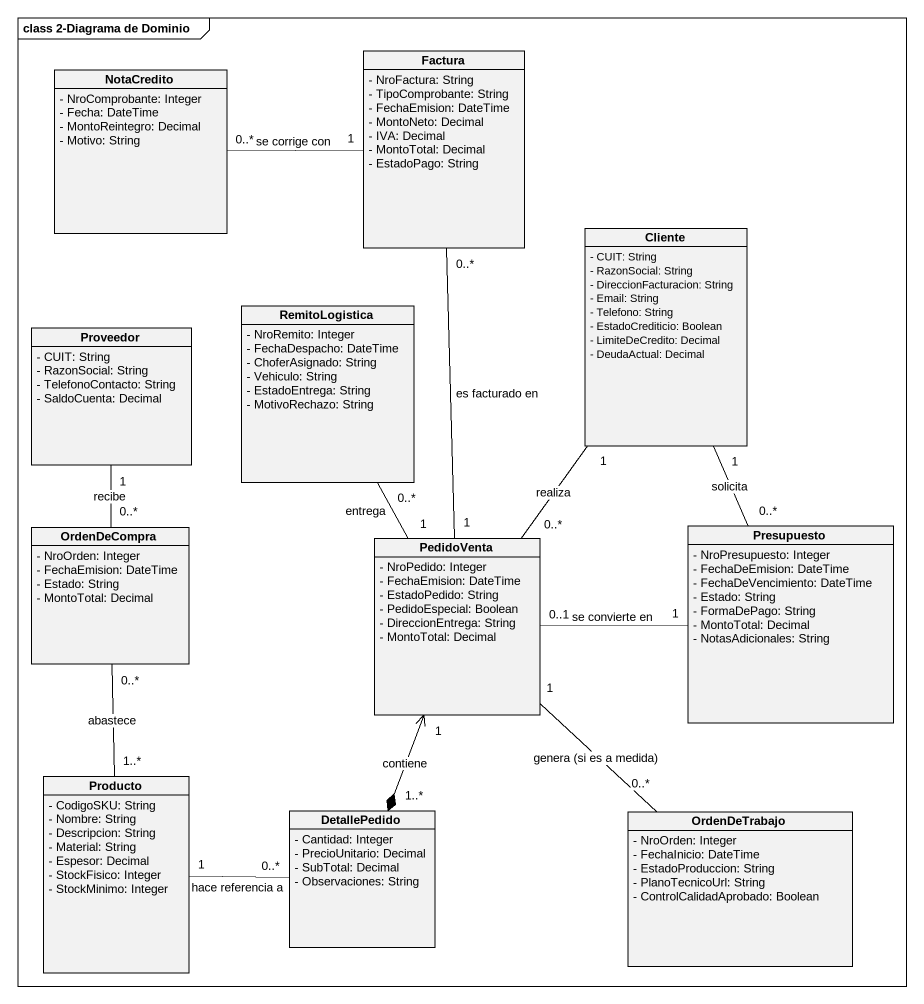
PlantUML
@startuml
mainframe class 2-Diagrama de Dominio
hide circle
hide empty members
skinparam classAttributeIconSize 0
class NotaCredito {
  - NroComprobante: Integer
  - Fecha: DateTime
  - MontoReintegro: Decimal
  - Motivo: String
}
class Factura {
  - NroFactura: String
  - TipoComprobante: String
  - FechaEmision: DateTime
  - MontoNeto: Decimal
  - IVA: Decimal
  - MontoTotal: Decimal
  - EstadoPago: String
}
class Cliente {
  - CUIT: String
  - RazonSocial: String
  - DireccionFacturacion: String
  - Email: String
  - Telefono: String
  - EstadoCrediticio: Boolean
  - LimiteDeCredito: Decimal
  - DeudaActual: Decimal
}
class RemitoLogistica {
  - NroRemito: Integer
  - FechaDespacho: DateTime
  - ChoferAsignado: String
  - Vehiculo: String
  - EstadoEntrega: String
  - MotivoRechazo: String
}
class Proveedor {
  - CUIT: String
  - RazonSocial: String
  - TelefonoContacto: String
  - SaldoCuenta: Decimal
}
class OrdenDeCompra {
  - NroOrden: Integer
  - FechaEmision: DateTime
  - Estado: String
  - MontoTotal: Decimal
}
class PedidoVenta {
  - NroPedido: Integer
  - FechaEmision: DateTime
  - EstadoPedido: String
  - PedidoEspecial: Boolean
  - DireccionEntrega: String
  - MontoTotal: Decimal
}
class Presupuesto {
  - NroPresupuesto: Integer
  - FechaDeEmision: DateTime
  - FechaDeVencimiento: DateTime
  - Estado: String
  - FormaDePago: String
  - MontoTotal: Decimal
  - NotasAdicionales: String
}
class Producto {
  - CodigoSKU: String
  - Nombre: String
  - Descripcion: String
  - Material: String
  - Espesor: Decimal
  - StockFisico: Integer
  - StockMinimo: Integer
}
class DetallePedido {
  - Cantidad: Integer
  - PrecioUnitario: Decimal
  - SubTotal: Decimal
  - Observaciones: String
}
class OrdenDeTrabajo {
  - NroOrden: Integer
  - FechaInicio: DateTime
  - EstadoProduccion: String
  - PlanoTecnicoUrl: String
  - ControlCalidadAprobado: Boolean
}
Factura "1" -left- "0..*" NotaCredito : se corrige con
Cliente "1" -- "0..*" PedidoVenta : realiza
Cliente "1" -- "0..*" Presupuesto : solicita
RemitoLogistica "0..*" -- "1" PedidoVenta : entrega
Proveedor "1" -- "0..*" OrdenDeCompra : recibe
OrdenDeCompra "0..*" -- "1..*" Producto : abastece
PedidoVenta "1" -up- "0..*" Factura : es facturado en
PedidoVenta "1" <--* "1..*" DetallePedido : contiene
PedidoVenta "1" -- "0..*" OrdenDeTrabajo : genera (si es a medida)
Presupuesto "1" -left- "0..1" PedidoVenta : se convierte en
DetallePedido "0..*" -left- "1" Producto : hace referencia a
@enduml
